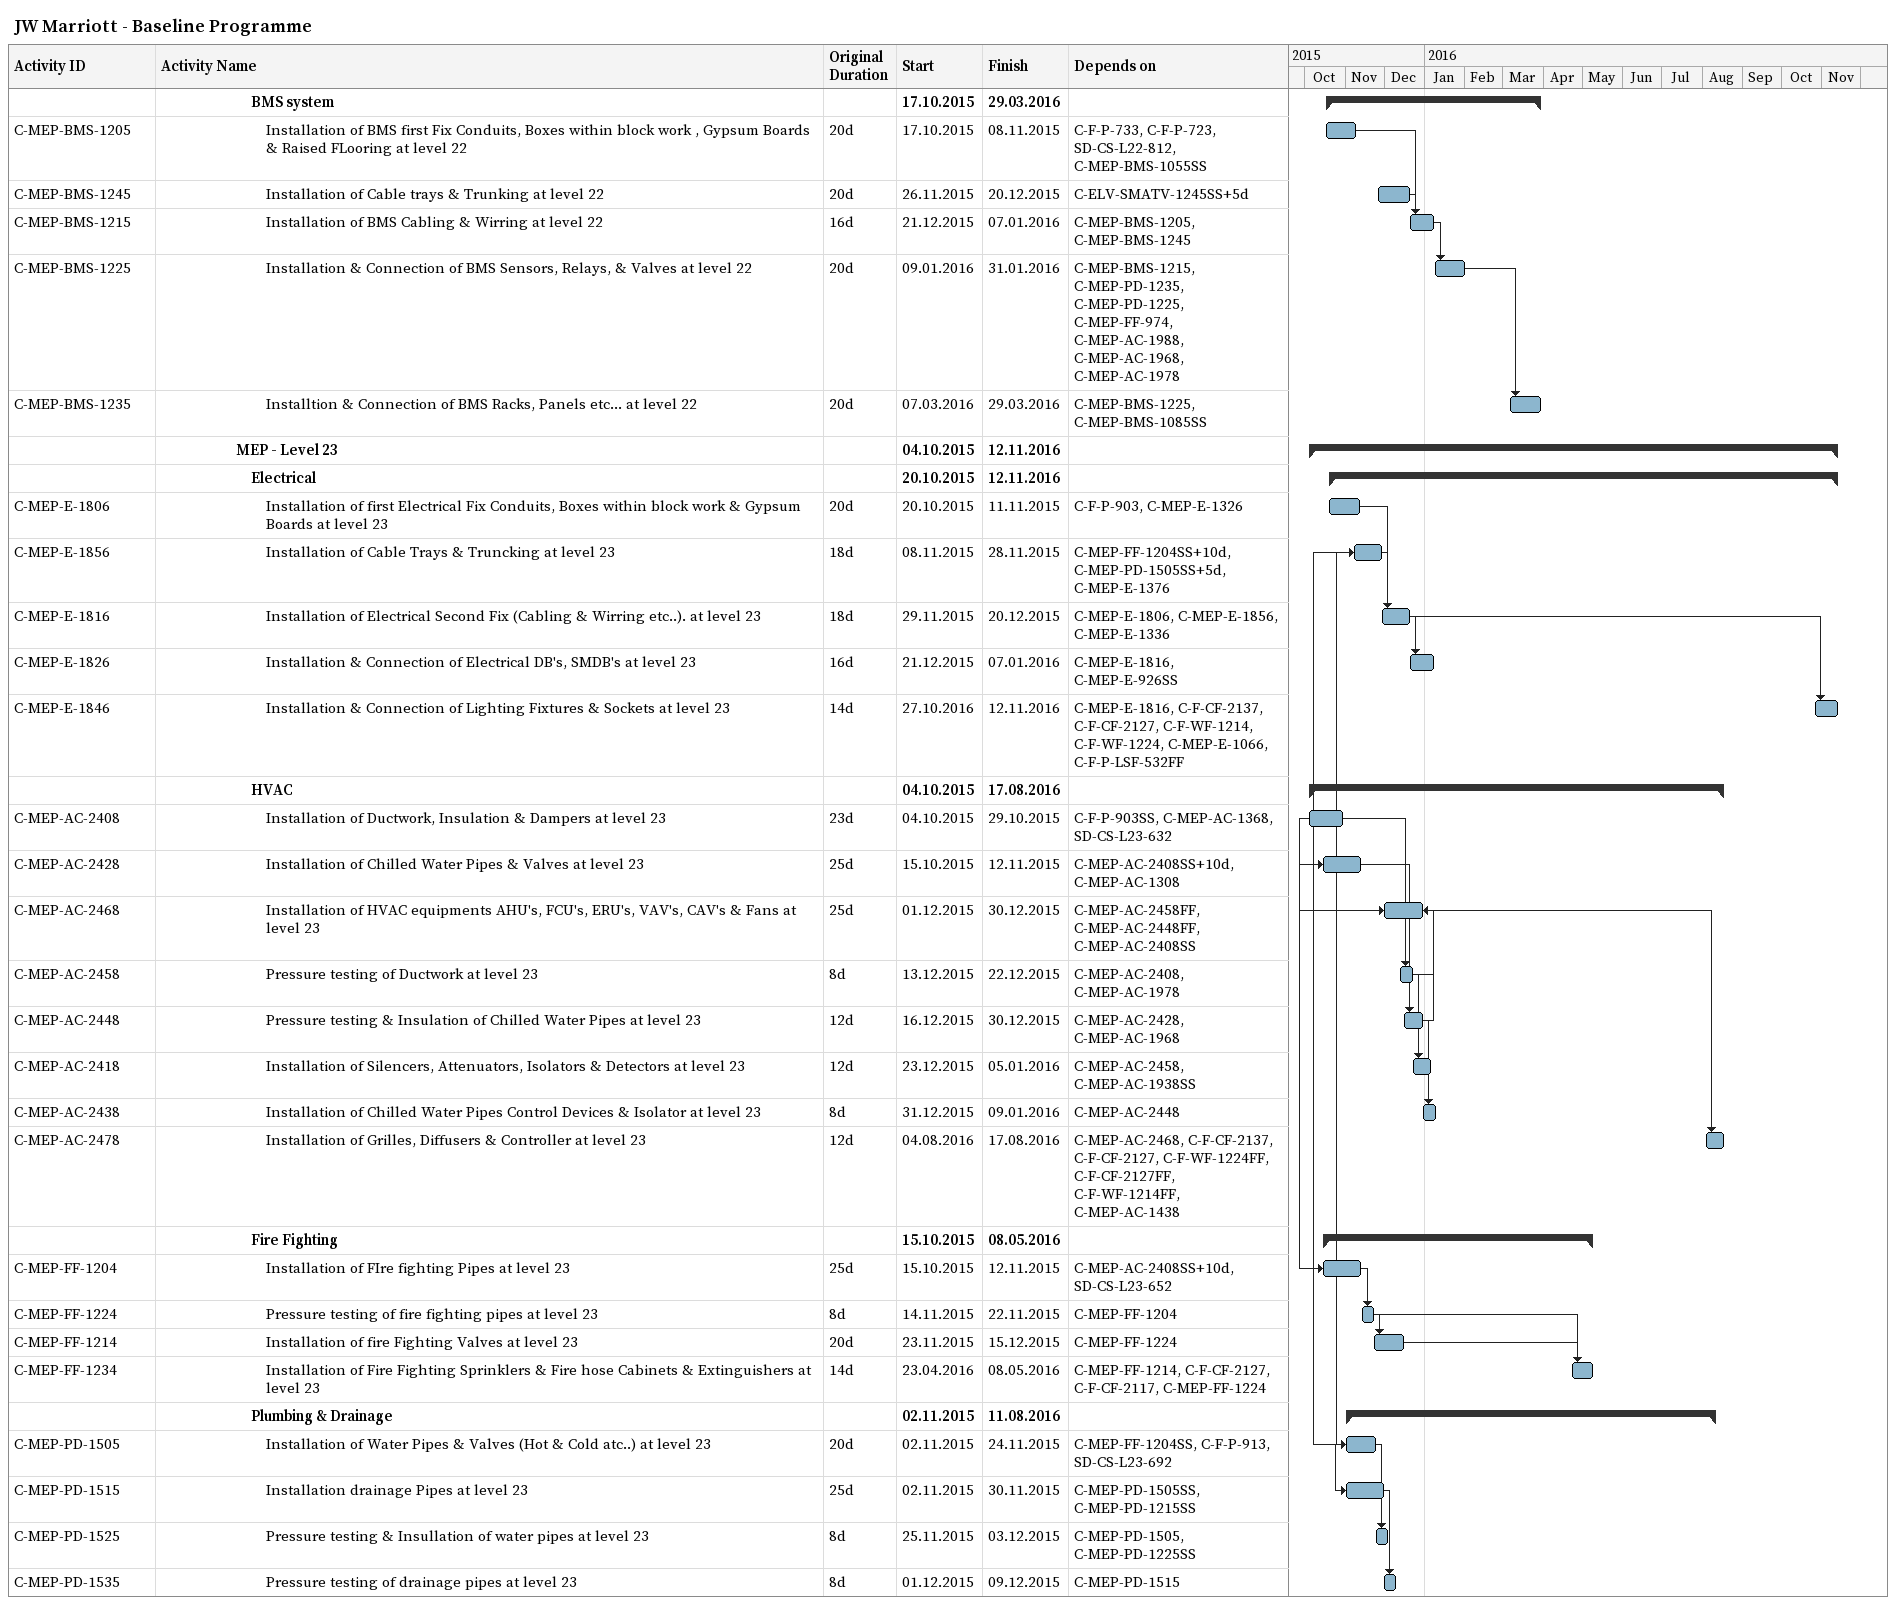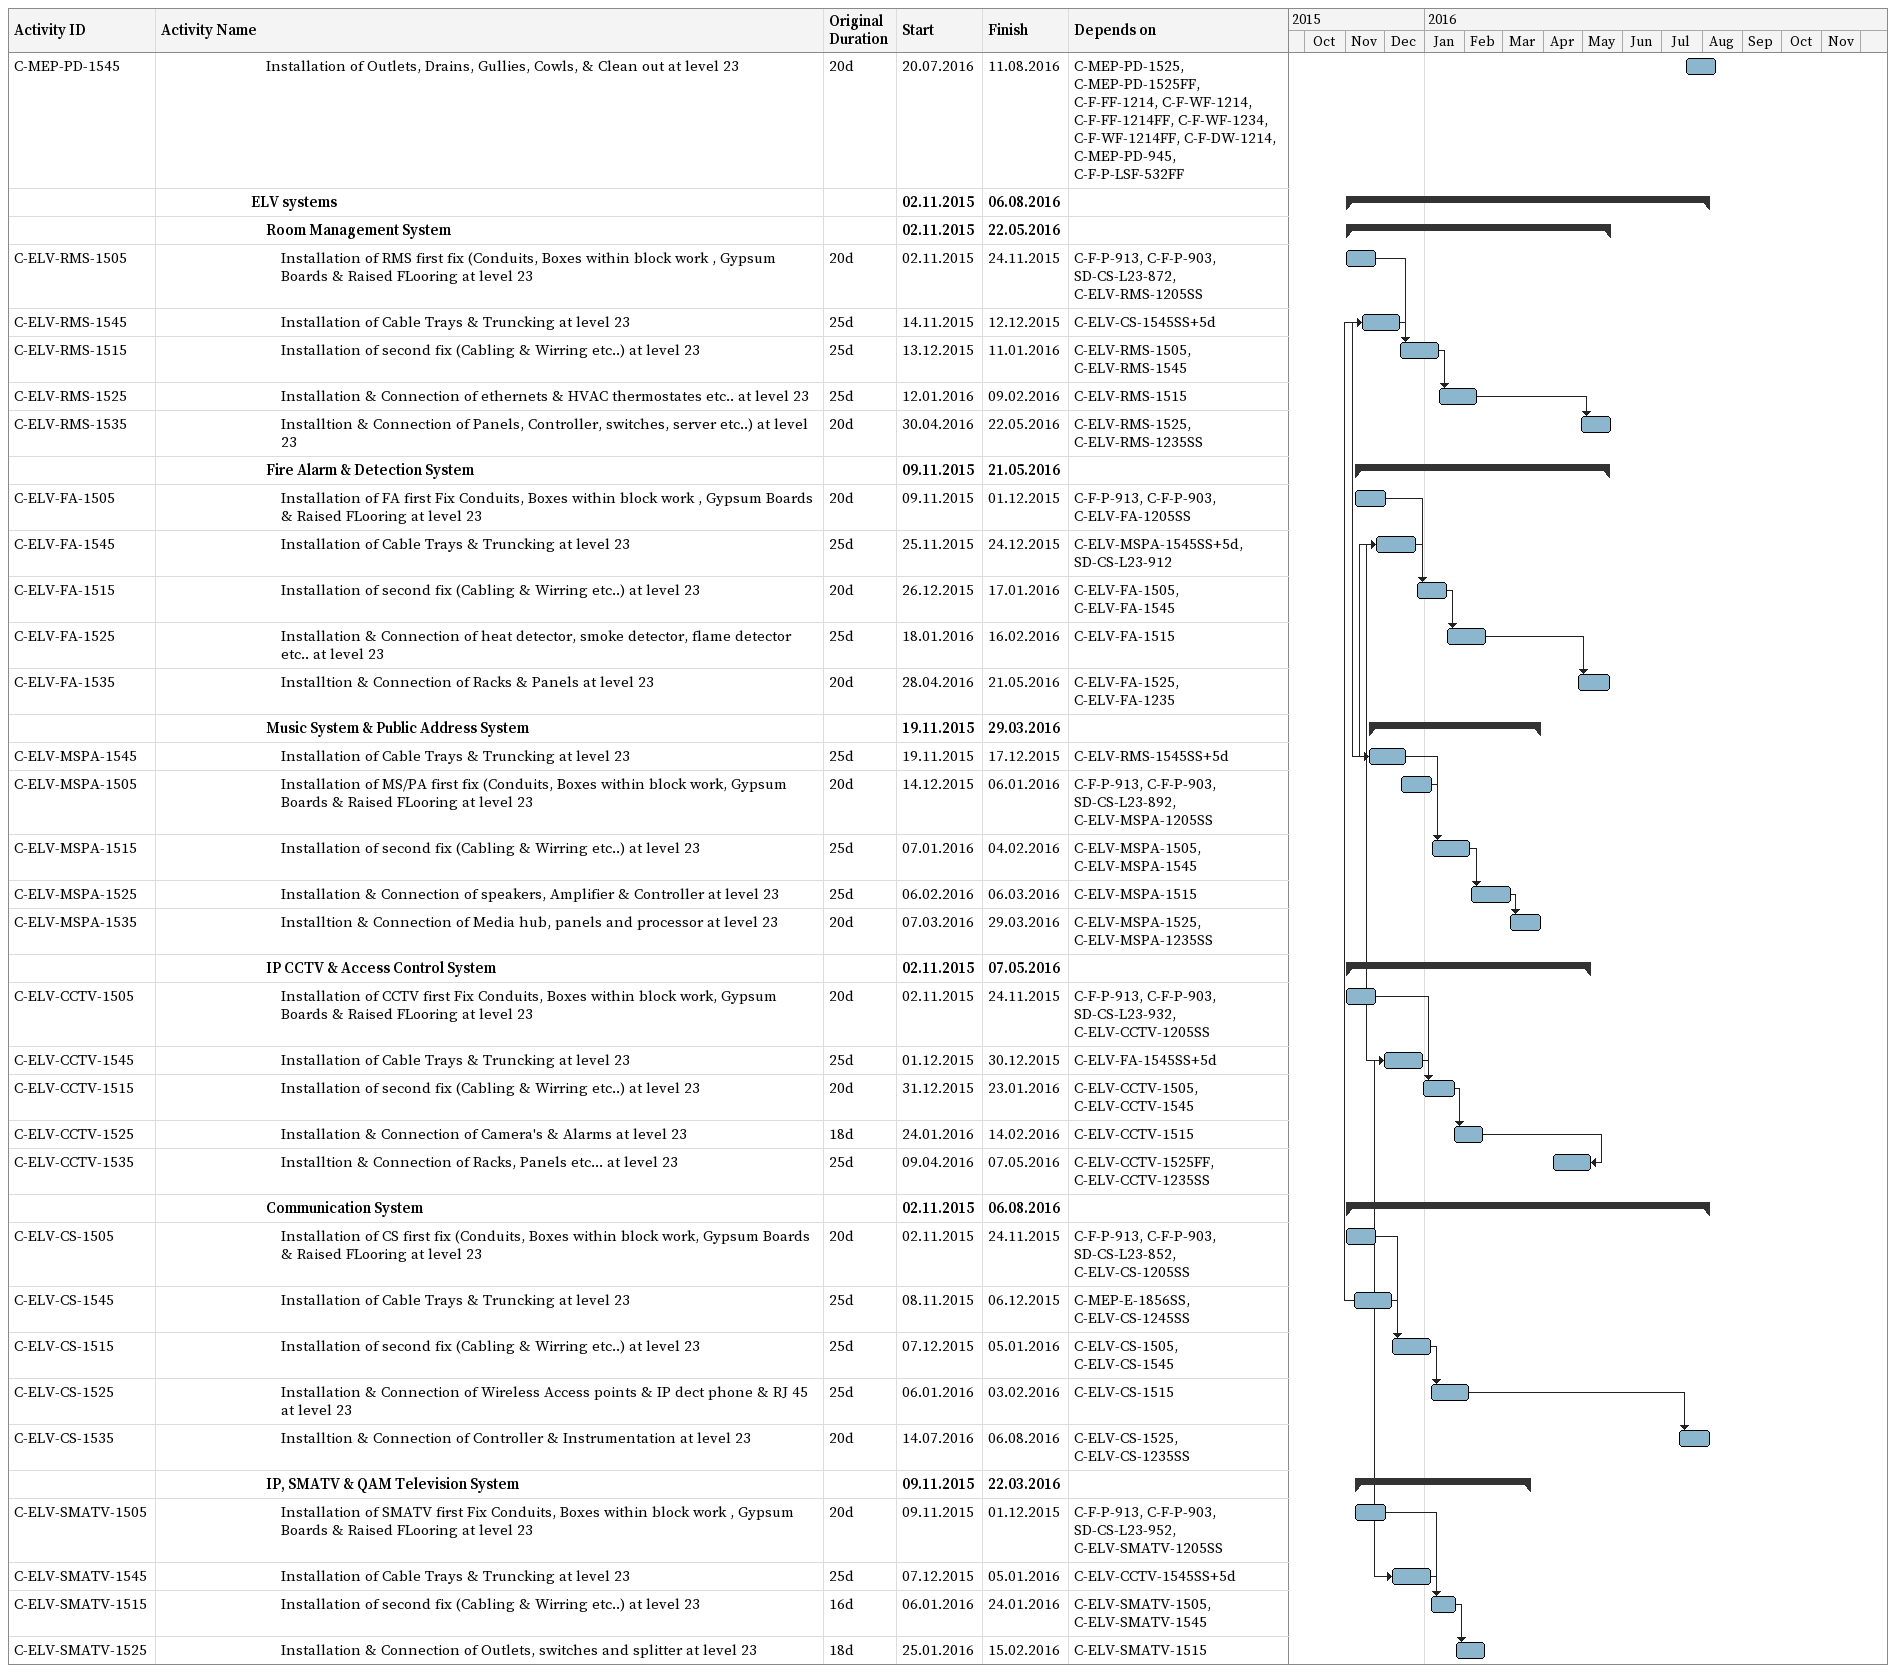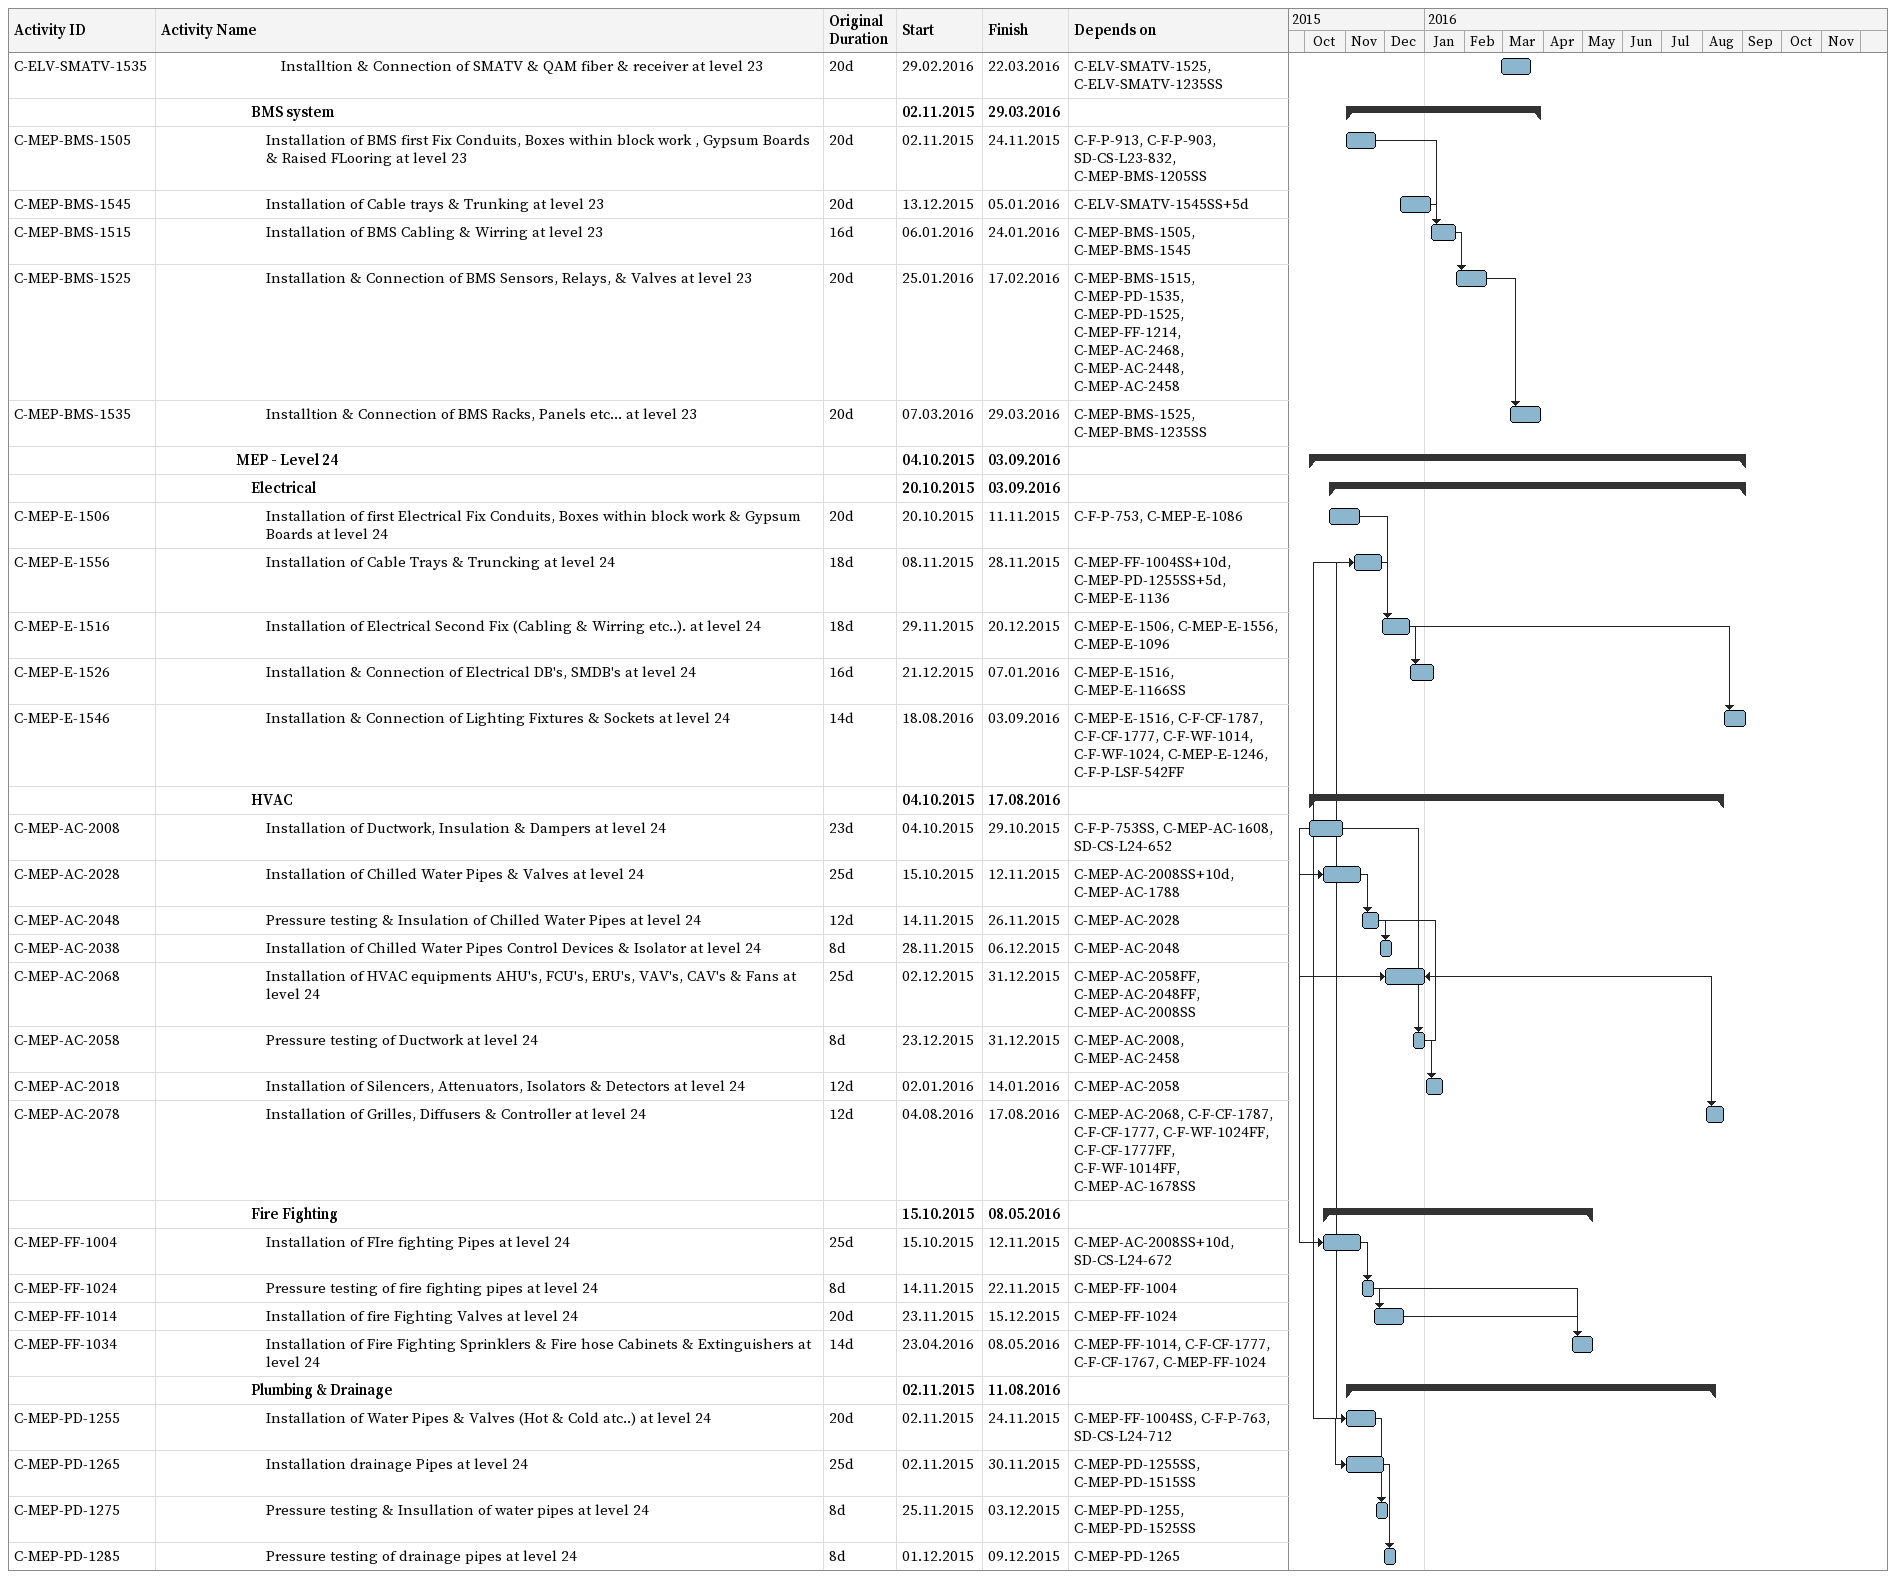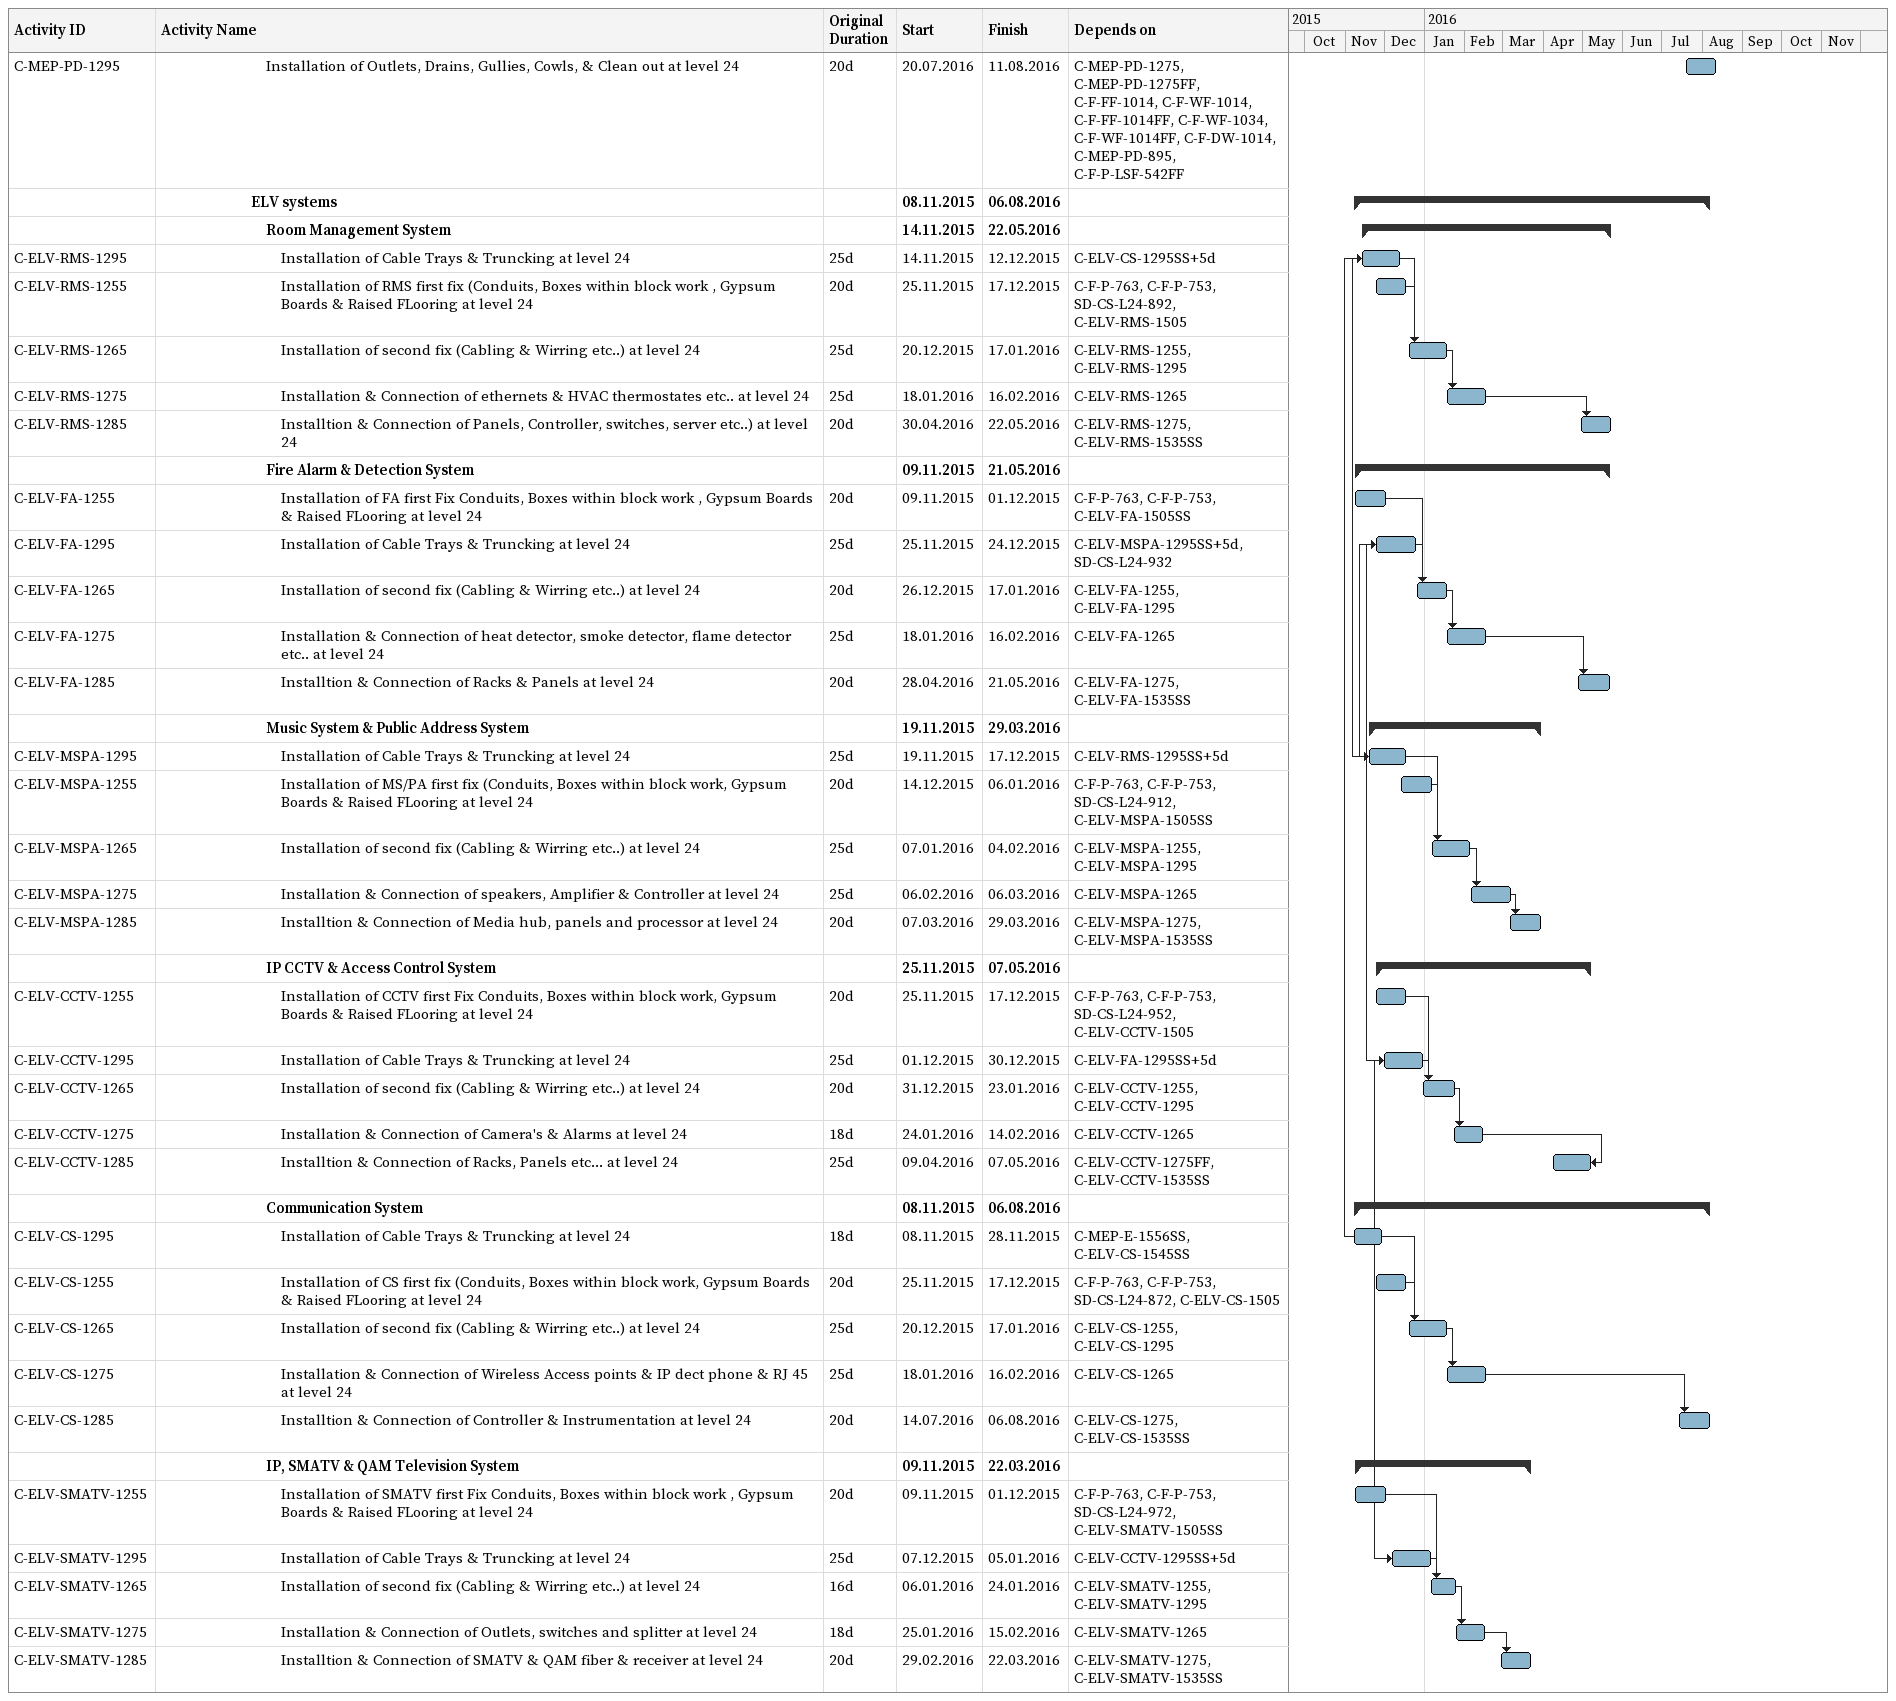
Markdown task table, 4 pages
JW Marriott - Baseline Programme

| ID | Level | Task | Original duration | Start | Finish | Predecessors |
|---|---|---|---|---|---|---|
|  | 7 | **BMS system** |  | 2015-10-17 | 2016-03-29 |  |
| C-MEP-BMS-1205 | 8 | Installation of BMS first Fix Conduits, Boxes within block work , Gypsum Boards & Raised FLooring at level 22 | 20d | 2015-10-17 | 2015-11-08 | C-F-P-733, C-F-P-723, SD-CS-L22-812, C-MEP-BMS-1055SS |
| C-MEP-BMS-1245 | 8 | Installation of Cable trays & Trunking at level 22 | 20d | 2015-11-26 | 2015-12-20 | C-ELV-SMATV-1245SS+5d |
| C-MEP-BMS-1215 | 8 | Installation of BMS Cabling & Wirring at level 22 | 16d | 2015-12-21 | 2016-01-07 | C-MEP-BMS-1205, C-MEP-BMS-1245 |
| C-MEP-BMS-1225 | 8 | Installation & Connection of BMS Sensors, Relays, & Valves at level 22 | 20d | 2016-01-09 | 2016-01-31 | C-MEP-BMS-1215, C-MEP-PD-1235, C-MEP-PD-1225, C-MEP-FF-974, C-MEP-AC-1988, C-MEP-AC-1968, C-MEP-AC-1978 |
| C-MEP-BMS-1235 | 8 | Installtion & Connection of BMS Racks, Panels etc... at level 22 | 20d | 2016-03-07 | 2016-03-29 | C-MEP-BMS-1225, C-MEP-BMS-1085SS |
|  | 6 | **MEP - Level 23** |  | 2015-10-04 | 2016-11-12 |  |
|  | 7 | **Electrical** |  | 2015-10-20 | 2016-11-12 |  |
| C-MEP-E-1806 | 8 | Installation of first Electrical Fix Conduits, Boxes within block work & Gypsum Boards at level 23 | 20d | 2015-10-20 | 2015-11-11 | C-F-P-903, C-MEP-E-1326 |
| C-MEP-E-1856 | 8 | Installation of Cable Trays & Truncking at level 23 | 18d | 2015-11-08 | 2015-11-28 | C-MEP-FF-1204SS+10d, C-MEP-PD-1505SS+5d, C-MEP-E-1376 |
| C-MEP-E-1816 | 8 | Installation of Electrical Second Fix (Cabling & Wirring etc..). at level 23 | 18d | 2015-11-29 | 2015-12-20 | C-MEP-E-1806, C-MEP-E-1856, C-MEP-E-1336 |
| C-MEP-E-1826 | 8 | Installation & Connection of Electrical DB's, SMDB's at level 23 | 16d | 2015-12-21 | 2016-01-07 | C-MEP-E-1816, C-MEP-E-926SS |
| C-MEP-E-1846 | 8 | Installation & Connection of Lighting Fixtures & Sockets at level 23 | 14d | 2016-10-27 | 2016-11-12 | C-MEP-E-1816, C-F-CF-2137, C-F-CF-2127, C-F-WF-1214, C-F-WF-1224, C-MEP-E-1066, C-F-P-LSF-532FF |
|  | 7 | **HVAC** |  | 2015-10-04 | 2016-08-17 |  |
| C-MEP-AC-2408 | 8 | Installation of Ductwork, Insulation & Dampers at level 23 | 23d | 2015-10-04 | 2015-10-29 | C-F-P-903SS, C-MEP-AC-1368, SD-CS-L23-632 |
| C-MEP-AC-2428 | 8 | Installation of Chilled Water Pipes & Valves at level 23 | 25d | 2015-10-15 | 2015-11-12 | C-MEP-AC-2408SS+10d, C-MEP-AC-1308 |
| C-MEP-AC-2468 | 8 | Installation of HVAC equipments AHU's, FCU's, ERU's, VAV's, CAV's & Fans at level 23 | 25d | 2015-12-01 | 2015-12-30 | C-MEP-AC-2458FF, C-MEP-AC-2448FF, C-MEP-AC-2408SS |
| C-MEP-AC-2458 | 8 | Pressure testing of Ductwork at level 23 | 8d | 2015-12-13 | 2015-12-22 | C-MEP-AC-2408, C-MEP-AC-1978 |
| C-MEP-AC-2448 | 8 | Pressure testing & Insulation of Chilled Water Pipes at level 23 | 12d | 2015-12-16 | 2015-12-30 | C-MEP-AC-2428, C-MEP-AC-1968 |
| C-MEP-AC-2418 | 8 | Installation of Silencers, Attenuators, Isolators & Detectors at level 23 | 12d | 2015-12-23 | 2016-01-05 | C-MEP-AC-2458, C-MEP-AC-1938SS |
| C-MEP-AC-2438 | 8 | Installation of Chilled Water Pipes Control Devices & Isolator at level 23 | 8d | 2015-12-31 | 2016-01-09 | C-MEP-AC-2448 |
| C-MEP-AC-2478 | 8 | Installation of Grilles, Diffusers & Controller at level 23 | 12d | 2016-08-04 | 2016-08-17 | C-MEP-AC-2468, C-F-CF-2137, C-F-CF-2127, C-F-WF-1224FF, C-F-CF-2127FF, C-F-WF-1214FF, C-MEP-AC-1438 |
|  | 7 | **Fire Fighting** |  | 2015-10-15 | 2016-05-08 |  |
| C-MEP-FF-1204 | 8 | Installation of FIre fighting Pipes at level 23 | 25d | 2015-10-15 | 2015-11-12 | C-MEP-AC-2408SS+10d, SD-CS-L23-652 |
| C-MEP-FF-1224 | 8 | Pressure testing of fire fighting pipes at level 23 | 8d | 2015-11-14 | 2015-11-22 | C-MEP-FF-1204 |
| C-MEP-FF-1214 | 8 | Installation of fire Fighting Valves at level 23 | 20d | 2015-11-23 | 2015-12-15 | C-MEP-FF-1224 |
| C-MEP-FF-1234 | 8 | Installation of Fire Fighting Sprinklers & Fire hose Cabinets & Extinguishers at level 23 | 14d | 2016-04-23 | 2016-05-08 | C-MEP-FF-1214, C-F-CF-2127, C-F-CF-2117, C-MEP-FF-1224 |
|  | 7 | **Plumbing & Drainage** |  | 2015-11-02 | 2016-08-11 |  |
| C-MEP-PD-1505 | 8 | Installation of Water Pipes & Valves (Hot & Cold atc..) at level 23 | 20d | 2015-11-02 | 2015-11-24 | C-MEP-FF-1204SS, C-F-P-913, SD-CS-L23-692 |
| C-MEP-PD-1515 | 8 | Installation drainage Pipes at level 23 | 25d | 2015-11-02 | 2015-11-30 | C-MEP-PD-1505SS, C-MEP-PD-1215SS |
| C-MEP-PD-1525 | 8 | Pressure testing & Insullation of water pipes at level 23 | 8d | 2015-11-25 | 2015-12-03 | C-MEP-PD-1505, C-MEP-PD-1225SS |
| C-MEP-PD-1535 | 8 | Pressure testing of drainage pipes at level 23 | 8d | 2015-12-01 | 2015-12-09 | C-MEP-PD-1515 |
| C-MEP-PD-1545 | 8 | Installation of Outlets, Drains, Gullies, Cowls, & Clean out at level 23 | 20d | 2016-07-20 | 2016-08-11 | C-MEP-PD-1525, C-MEP-PD-1525FF, C-F-FF-1214, C-F-WF-1214, C-F-FF-1214FF, C-F-WF-1234, C-F-WF-1214FF, C-F-DW-1214, C-MEP-PD-945, C-F-P-LSF-532FF |
|  | 7 | **ELV systems** |  | 2015-11-02 | 2016-08-06 |  |
|  | 8 | **Room Management System** |  | 2015-11-02 | 2016-05-22 |  |
| C-ELV-RMS-1505 | 9 | Installation of RMS first fix (Conduits, Boxes within block work , Gypsum Boards & Raised FLooring at level 23 | 20d | 2015-11-02 | 2015-11-24 | C-F-P-913, C-F-P-903, SD-CS-L23-872, C-ELV-RMS-1205SS |
| C-ELV-RMS-1545 | 9 | Installation of Cable Trays & Truncking at level 23 | 25d | 2015-11-14 | 2015-12-12 | C-ELV-CS-1545SS+5d |
| C-ELV-RMS-1515 | 9 | Installation of second fix (Cabling & Wirring etc..) at level 23 | 25d | 2015-12-13 | 2016-01-11 | C-ELV-RMS-1505, C-ELV-RMS-1545 |
| C-ELV-RMS-1525 | 9 | Installation & Connection of ethernets & HVAC thermostates etc.. at level 23 | 25d | 2016-01-12 | 2016-02-09 | C-ELV-RMS-1515 |
| C-ELV-RMS-1535 | 9 | Installtion & Connection of Panels, Controller, switches, server etc..) at level 23 | 20d | 2016-04-30 | 2016-05-22 | C-ELV-RMS-1525, C-ELV-RMS-1235SS |
|  | 8 | **Fire Alarm & Detection System** |  | 2015-11-09 | 2016-05-21 |  |
| C-ELV-FA-1505 | 9 | Installation of FA first Fix Conduits, Boxes within block work , Gypsum Boards & Raised FLooring at level 23 | 20d | 2015-11-09 | 2015-12-01 | C-F-P-913, C-F-P-903, C-ELV-FA-1205SS |
| C-ELV-FA-1545 | 9 | Installation of Cable Trays & Truncking at level 23 | 25d | 2015-11-25 | 2015-12-24 | C-ELV-MSPA-1545SS+5d, SD-CS-L23-912 |
| C-ELV-FA-1515 | 9 | Installation of second fix (Cabling & Wirring etc..) at level 23 | 20d | 2015-12-26 | 2016-01-17 | C-ELV-FA-1505, C-ELV-FA-1545 |
| C-ELV-FA-1525 | 9 | Installation & Connection of heat detector, smoke detector, flame detector etc.. at level 23 | 25d | 2016-01-18 | 2016-02-16 | C-ELV-FA-1515 |
| C-ELV-FA-1535 | 9 | Installtion & Connection of Racks & Panels at level 23 | 20d | 2016-04-28 | 2016-05-21 | C-ELV-FA-1525, C-ELV-FA-1235 |
|  | 8 | **Music System & Public Address System** |  | 2015-11-19 | 2016-03-29 |  |
| C-ELV-MSPA-1545 | 9 | Installation of Cable Trays & Truncking at level 23 | 25d | 2015-11-19 | 2015-12-17 | C-ELV-RMS-1545SS+5d |
| C-ELV-MSPA-1505 | 9 | Installation of MS/PA first fix (Conduits, Boxes within block work, Gypsum Boards & Raised FLooring at level 23 | 20d | 2015-12-14 | 2016-01-06 | C-F-P-913, C-F-P-903, SD-CS-L23-892, C-ELV-MSPA-1205SS |
| C-ELV-MSPA-1515 | 9 | Installation of second fix (Cabling & Wirring etc..) at level 23 | 25d | 2016-01-07 | 2016-02-04 | C-ELV-MSPA-1505, C-ELV-MSPA-1545 |
| C-ELV-MSPA-1525 | 9 | Installation & Connection of speakers, Amplifier & Controller at level 23 | 25d | 2016-02-06 | 2016-03-06 | C-ELV-MSPA-1515 |
| C-ELV-MSPA-1535 | 9 | Installtion & Connection of Media hub, panels and processor at level 23 | 20d | 2016-03-07 | 2016-03-29 | C-ELV-MSPA-1525, C-ELV-MSPA-1235SS |
|  | 8 | **IP CCTV & Access Control System** |  | 2015-11-02 | 2016-05-07 |  |
| C-ELV-CCTV-1505 | 9 | Installation of CCTV first Fix Conduits, Boxes within block work, Gypsum Boards & Raised FLooring at level 23 | 20d | 2015-11-02 | 2015-11-24 | C-F-P-913, C-F-P-903, SD-CS-L23-932, C-ELV-CCTV-1205SS |
| C-ELV-CCTV-1545 | 9 | Installation of Cable Trays & Truncking at level 23 | 25d | 2015-12-01 | 2015-12-30 | C-ELV-FA-1545SS+5d |
| C-ELV-CCTV-1515 | 9 | Installation of second fix (Cabling & Wirring etc..) at level 23 | 20d | 2015-12-31 | 2016-01-23 | C-ELV-CCTV-1505, C-ELV-CCTV-1545 |
| C-ELV-CCTV-1525 | 9 | Installation & Connection of Camera's & Alarms at level 23 | 18d | 2016-01-24 | 2016-02-14 | C-ELV-CCTV-1515 |
| C-ELV-CCTV-1535 | 9 | Installtion & Connection of Racks, Panels etc... at level 23 | 25d | 2016-04-09 | 2016-05-07 | C-ELV-CCTV-1525FF, C-ELV-CCTV-1235SS |
|  | 8 | **Communication System** |  | 2015-11-02 | 2016-08-06 |  |
| C-ELV-CS-1505 | 9 | Installation of CS first fix (Conduits, Boxes within block work, Gypsum Boards & Raised FLooring at level 23 | 20d | 2015-11-02 | 2015-11-24 | C-F-P-913, C-F-P-903, SD-CS-L23-852, C-ELV-CS-1205SS |
| C-ELV-CS-1545 | 9 | Installation of Cable Trays & Truncking at level 23 | 25d | 2015-11-08 | 2015-12-06 | C-MEP-E-1856SS, C-ELV-CS-1245SS |
| C-ELV-CS-1515 | 9 | Installation of second fix (Cabling & Wirring etc..) at level 23 | 25d | 2015-12-07 | 2016-01-05 | C-ELV-CS-1505, C-ELV-CS-1545 |
| C-ELV-CS-1525 | 9 | Installation & Connection of Wireless Access points & IP dect phone & RJ 45 at level 23 | 25d | 2016-01-06 | 2016-02-03 | C-ELV-CS-1515 |
| C-ELV-CS-1535 | 9 | Installtion & Connection of Controller & Instrumentation at level 23 | 20d | 2016-07-14 | 2016-08-06 | C-ELV-CS-1525, C-ELV-CS-1235SS |
|  | 8 | **IP, SMATV & QAM Television System** |  | 2015-11-09 | 2016-03-22 |  |
| C-ELV-SMATV-1505 | 9 | Installation of SMATV first Fix Conduits, Boxes within block work , Gypsum Boards & Raised FLooring at level 23 | 20d | 2015-11-09 | 2015-12-01 | C-F-P-913, C-F-P-903, SD-CS-L23-952, C-ELV-SMATV-1205SS |
| C-ELV-SMATV-1545 | 9 | Installation of Cable Trays & Truncking at level 23 | 25d | 2015-12-07 | 2016-01-05 | C-ELV-CCTV-1545SS+5d |
| C-ELV-SMATV-1515 | 9 | Installation of second fix (Cabling & Wirring etc..) at level 23 | 16d | 2016-01-06 | 2016-01-24 | C-ELV-SMATV-1505, C-ELV-SMATV-1545 |
| C-ELV-SMATV-1525 | 9 | Installation & Connection of Outlets, switches and splitter at level 23 | 18d | 2016-01-25 | 2016-02-15 | C-ELV-SMATV-1515 |
| C-ELV-SMATV-1535 | 9 | Installtion & Connection of SMATV & QAM fiber & receiver at level 23 | 20d | 2016-02-29 | 2016-03-22 | C-ELV-SMATV-1525, C-ELV-SMATV-1235SS |
|  | 7 | **BMS system** |  | 2015-11-02 | 2016-03-29 |  |
| C-MEP-BMS-1505 | 8 | Installation of BMS first Fix Conduits, Boxes within block work , Gypsum Boards & Raised FLooring at level 23 | 20d | 2015-11-02 | 2015-11-24 | C-F-P-913, C-F-P-903, SD-CS-L23-832, C-MEP-BMS-1205SS |
| C-MEP-BMS-1545 | 8 | Installation of Cable trays & Trunking at level 23 | 20d | 2015-12-13 | 2016-01-05 | C-ELV-SMATV-1545SS+5d |
| C-MEP-BMS-1515 | 8 | Installation of BMS Cabling & Wirring at level 23 | 16d | 2016-01-06 | 2016-01-24 | C-MEP-BMS-1505, C-MEP-BMS-1545 |
| C-MEP-BMS-1525 | 8 | Installation & Connection of BMS Sensors, Relays, & Valves at level 23 | 20d | 2016-01-25 | 2016-02-17 | C-MEP-BMS-1515, C-MEP-PD-1535, C-MEP-PD-1525, C-MEP-FF-1214, C-MEP-AC-2468, C-MEP-AC-2448, C-MEP-AC-2458 |
| C-MEP-BMS-1535 | 8 | Installtion & Connection of BMS Racks, Panels etc... at level 23 | 20d | 2016-03-07 | 2016-03-29 | C-MEP-BMS-1525, C-MEP-BMS-1235SS |
|  | 6 | **MEP - Level 24** |  | 2015-10-04 | 2016-09-03 |  |
|  | 7 | **Electrical** |  | 2015-10-20 | 2016-09-03 |  |
| C-MEP-E-1506 | 8 | Installation of first Electrical Fix Conduits, Boxes within block work & Gypsum Boards at level 24 | 20d | 2015-10-20 | 2015-11-11 | C-F-P-753, C-MEP-E-1086 |
| C-MEP-E-1556 | 8 | Installation of Cable Trays & Truncking at level 24 | 18d | 2015-11-08 | 2015-11-28 | C-MEP-FF-1004SS+10d, C-MEP-PD-1255SS+5d, C-MEP-E-1136 |
| C-MEP-E-1516 | 8 | Installation of Electrical Second Fix (Cabling & Wirring etc..). at level 24 | 18d | 2015-11-29 | 2015-12-20 | C-MEP-E-1506, C-MEP-E-1556, C-MEP-E-1096 |
| C-MEP-E-1526 | 8 | Installation & Connection of Electrical DB's, SMDB's at level 24 | 16d | 2015-12-21 | 2016-01-07 | C-MEP-E-1516, C-MEP-E-1166SS |
| C-MEP-E-1546 | 8 | Installation & Connection of Lighting Fixtures & Sockets at level 24 | 14d | 2016-08-18 | 2016-09-03 | C-MEP-E-1516, C-F-CF-1787, C-F-CF-1777, C-F-WF-1014, C-F-WF-1024, C-MEP-E-1246, C-F-P-LSF-542FF |
|  | 7 | **HVAC** |  | 2015-10-04 | 2016-08-17 |  |
| C-MEP-AC-2008 | 8 | Installation of Ductwork, Insulation & Dampers at level 24 | 23d | 2015-10-04 | 2015-10-29 | C-F-P-753SS, C-MEP-AC-1608, SD-CS-L24-652 |
| C-MEP-AC-2028 | 8 | Installation of Chilled Water Pipes & Valves at level 24 | 25d | 2015-10-15 | 2015-11-12 | C-MEP-AC-2008SS+10d, C-MEP-AC-1788 |
| C-MEP-AC-2048 | 8 | Pressure testing & Insulation of Chilled Water Pipes at level 24 | 12d | 2015-11-14 | 2015-11-26 | C-MEP-AC-2028 |
| C-MEP-AC-2038 | 8 | Installation of Chilled Water Pipes Control Devices & Isolator at level 24 | 8d | 2015-11-28 | 2015-12-06 | C-MEP-AC-2048 |
| C-MEP-AC-2068 | 8 | Installation of HVAC equipments AHU's, FCU's, ERU's, VAV's, CAV's & Fans at level 24 | 25d | 2015-12-02 | 2015-12-31 | C-MEP-AC-2058FF, C-MEP-AC-2048FF, C-MEP-AC-2008SS |
| C-MEP-AC-2058 | 8 | Pressure testing of Ductwork at level 24 | 8d | 2015-12-23 | 2015-12-31 | C-MEP-AC-2008, C-MEP-AC-2458 |
| C-MEP-AC-2018 | 8 | Installation of Silencers, Attenuators, Isolators & Detectors at level 24 | 12d | 2016-01-02 | 2016-01-14 | C-MEP-AC-2058 |
| C-MEP-AC-2078 | 8 | Installation of Grilles, Diffusers & Controller at level 24 | 12d | 2016-08-04 | 2016-08-17 | C-MEP-AC-2068, C-F-CF-1787, C-F-CF-1777, C-F-WF-1024FF, C-F-CF-1777FF, C-F-WF-1014FF, C-MEP-AC-1678SS |
|  | 7 | **Fire Fighting** |  | 2015-10-15 | 2016-05-08 |  |
| C-MEP-FF-1004 | 8 | Installation of FIre fighting Pipes at level 24 | 25d | 2015-10-15 | 2015-11-12 | C-MEP-AC-2008SS+10d, SD-CS-L24-672 |
| C-MEP-FF-1024 | 8 | Pressure testing of fire fighting pipes at level 24 | 8d | 2015-11-14 | 2015-11-22 | C-MEP-FF-1004 |
| C-MEP-FF-1014 | 8 | Installation of fire Fighting Valves at level 24 | 20d | 2015-11-23 | 2015-12-15 | C-MEP-FF-1024 |
| C-MEP-FF-1034 | 8 | Installation of Fire Fighting Sprinklers & Fire hose Cabinets & Extinguishers at level 24 | 14d | 2016-04-23 | 2016-05-08 | C-MEP-FF-1014, C-F-CF-1777, C-F-CF-1767, C-MEP-FF-1024 |
|  | 7 | **Plumbing & Drainage** |  | 2015-11-02 | 2016-08-11 |  |
| C-MEP-PD-1255 | 8 | Installation of Water Pipes & Valves (Hot & Cold atc..) at level 24 | 20d | 2015-11-02 | 2015-11-24 | C-MEP-FF-1004SS, C-F-P-763, SD-CS-L24-712 |
| C-MEP-PD-1265 | 8 | Installation drainage Pipes at level 24 | 25d | 2015-11-02 | 2015-11-30 | C-MEP-PD-1255SS, C-MEP-PD-1515SS |
| C-MEP-PD-1275 | 8 | Pressure testing & Insullation of water pipes at level 24 | 8d | 2015-11-25 | 2015-12-03 | C-MEP-PD-1255, C-MEP-PD-1525SS |
| C-MEP-PD-1285 | 8 | Pressure testing of drainage pipes at level 24 | 8d | 2015-12-01 | 2015-12-09 | C-MEP-PD-1265 |
| C-MEP-PD-1295 | 8 | Installation of Outlets, Drains, Gullies, Cowls, & Clean out at level 24 | 20d | 2016-07-20 | 2016-08-11 | C-MEP-PD-1275, C-MEP-PD-1275FF, C-F-FF-1014, C-F-WF-1014, C-F-FF-1014FF, C-F-WF-1034, C-F-WF-1014FF, C-F-DW-1014, C-MEP-PD-895, C-F-P-LSF-542FF |
|  | 7 | **ELV systems** |  | 2015-11-08 | 2016-08-06 |  |
|  | 8 | **Room Management System** |  | 2015-11-14 | 2016-05-22 |  |
| C-ELV-RMS-1295 | 9 | Installation of Cable Trays & Truncking at level 24 | 25d | 2015-11-14 | 2015-12-12 | C-ELV-CS-1295SS+5d |
| C-ELV-RMS-1255 | 9 | Installation of RMS first fix (Conduits, Boxes within block work , Gypsum Boards & Raised FLooring at level 24 | 20d | 2015-11-25 | 2015-12-17 | C-F-P-763, C-F-P-753, SD-CS-L24-892, C-ELV-RMS-1505 |
| C-ELV-RMS-1265 | 9 | Installation of second fix (Cabling & Wirring etc..) at level 24 | 25d | 2015-12-20 | 2016-01-17 | C-ELV-RMS-1255, C-ELV-RMS-1295 |
| C-ELV-RMS-1275 | 9 | Installation & Connection of ethernets & HVAC thermostates etc.. at level 24 | 25d | 2016-01-18 | 2016-02-16 | C-ELV-RMS-1265 |
| C-ELV-RMS-1285 | 9 | Installtion & Connection of Panels, Controller, switches, server etc..) at level 24 | 20d | 2016-04-30 | 2016-05-22 | C-ELV-RMS-1275, C-ELV-RMS-1535SS |
|  | 8 | **Fire Alarm & Detection System** |  | 2015-11-09 | 2016-05-21 |  |
| C-ELV-FA-1255 | 9 | Installation of FA first Fix Conduits, Boxes within block work , Gypsum Boards & Raised FLooring at level 24 | 20d | 2015-11-09 | 2015-12-01 | C-F-P-763, C-F-P-753, C-ELV-FA-1505SS |
| C-ELV-FA-1295 | 9 | Installation of Cable Trays & Truncking at level 24 | 25d | 2015-11-25 | 2015-12-24 | C-ELV-MSPA-1295SS+5d, SD-CS-L24-932 |
| C-ELV-FA-1265 | 9 | Installation of second fix (Cabling & Wirring etc..) at level 24 | 20d | 2015-12-26 | 2016-01-17 | C-ELV-FA-1255, C-ELV-FA-1295 |
| C-ELV-FA-1275 | 9 | Installation & Connection of heat detector, smoke detector, flame detector etc.. at level 24 | 25d | 2016-01-18 | 2016-02-16 | C-ELV-FA-1265 |
| C-ELV-FA-1285 | 9 | Installtion & Connection of Racks & Panels at level 24 | 20d | 2016-04-28 | 2016-05-21 | C-ELV-FA-1275, C-ELV-FA-1535SS |
|  | 8 | **Music System & Public Address System** |  | 2015-11-19 | 2016-03-29 |  |
| C-ELV-MSPA-1295 | 9 | Installation of Cable Trays & Truncking at level 24 | 25d | 2015-11-19 | 2015-12-17 | C-ELV-RMS-1295SS+5d |
| C-ELV-MSPA-1255 | 9 | Installation of MS/PA first fix (Conduits, Boxes within block work, Gypsum Boards & Raised FLooring at level 24 | 20d | 2015-12-14 | 2016-01-06 | C-F-P-763, C-F-P-753, SD-CS-L24-912, C-ELV-MSPA-1505SS |
| C-ELV-MSPA-1265 | 9 | Installation of second fix (Cabling & Wirring etc..) at level 24 | 25d | 2016-01-07 | 2016-02-04 | C-ELV-MSPA-1255, C-ELV-MSPA-1295 |
| C-ELV-MSPA-1275 | 9 | Installation & Connection of speakers, Amplifier & Controller at level 24 | 25d | 2016-02-06 | 2016-03-06 | C-ELV-MSPA-1265 |
| C-ELV-MSPA-1285 | 9 | Installtion & Connection of Media hub, panels and processor at level 24 | 20d | 2016-03-07 | 2016-03-29 | C-ELV-MSPA-1275, C-ELV-MSPA-1535SS |
|  | 8 | **IP CCTV & Access Control System** |  | 2015-11-25 | 2016-05-07 |  |
| C-ELV-CCTV-1255 | 9 | Installation of CCTV first Fix Conduits, Boxes within block work, Gypsum Boards & Raised FLooring at level 24 | 20d | 2015-11-25 | 2015-12-17 | C-F-P-763, C-F-P-753, SD-CS-L24-952, C-ELV-CCTV-1505 |
| C-ELV-CCTV-1295 | 9 | Installation of Cable Trays & Truncking at level 24 | 25d | 2015-12-01 | 2015-12-30 | C-ELV-FA-1295SS+5d |
| C-ELV-CCTV-1265 | 9 | Installation of second fix (Cabling & Wirring etc..) at level 24 | 20d | 2015-12-31 | 2016-01-23 | C-ELV-CCTV-1255, C-ELV-CCTV-1295 |
| C-ELV-CCTV-1275 | 9 | Installation & Connection of Camera's & Alarms at level 24 | 18d | 2016-01-24 | 2016-02-14 | C-ELV-CCTV-1265 |
| C-ELV-CCTV-1285 | 9 | Installtion & Connection of Racks, Panels etc... at level 24 | 25d | 2016-04-09 | 2016-05-07 | C-ELV-CCTV-1275FF, C-ELV-CCTV-1535SS |
|  | 8 | **Communication System** |  | 2015-11-08 | 2016-08-06 |  |
| C-ELV-CS-1295 | 9 | Installation of Cable Trays & Truncking at level 24 | 18d | 2015-11-08 | 2015-11-28 | C-MEP-E-1556SS, C-ELV-CS-1545SS |
| C-ELV-CS-1255 | 9 | Installation of CS first fix (Conduits, Boxes within block work, Gypsum Boards & Raised FLooring at level 24 | 20d | 2015-11-25 | 2015-12-17 | C-F-P-763, C-F-P-753, SD-CS-L24-872, C-ELV-CS-1505 |
| C-ELV-CS-1265 | 9 | Installation of second fix (Cabling & Wirring etc..) at level 24 | 25d | 2015-12-20 | 2016-01-17 | C-ELV-CS-1255, C-ELV-CS-1295 |
| C-ELV-CS-1275 | 9 | Installation & Connection of Wireless Access points & IP dect phone & RJ 45 at level 24 | 25d | 2016-01-18 | 2016-02-16 | C-ELV-CS-1265 |
| C-ELV-CS-1285 | 9 | Installtion & Connection of Controller & Instrumentation at level 24 | 20d | 2016-07-14 | 2016-08-06 | C-ELV-CS-1275, C-ELV-CS-1535SS |
|  | 8 | **IP, SMATV & QAM Television System** |  | 2015-11-09 | 2016-03-22 |  |
| C-ELV-SMATV-1255 | 9 | Installation of SMATV first Fix Conduits, Boxes within block work , Gypsum Boards & Raised FLooring at level 24 | 20d | 2015-11-09 | 2015-12-01 | C-F-P-763, C-F-P-753, SD-CS-L24-972, C-ELV-SMATV-1505SS |
| C-ELV-SMATV-1295 | 9 | Installation of Cable Trays & Truncking at level 24 | 25d | 2015-12-07 | 2016-01-05 | C-ELV-CCTV-1295SS+5d |
| C-ELV-SMATV-1265 | 9 | Installation of second fix (Cabling & Wirring etc..) at level 24 | 16d | 2016-01-06 | 2016-01-24 | C-ELV-SMATV-1255, C-ELV-SMATV-1295 |
| C-ELV-SMATV-1275 | 9 | Installation & Connection of Outlets, switches and splitter at level 24 | 18d | 2016-01-25 | 2016-02-15 | C-ELV-SMATV-1265 |
| C-ELV-SMATV-1285 | 9 | Installtion & Connection of SMATV & QAM fiber & receiver at level 24 | 20d | 2016-02-29 | 2016-03-22 | C-ELV-SMATV-1275, C-ELV-SMATV-1535SS |
